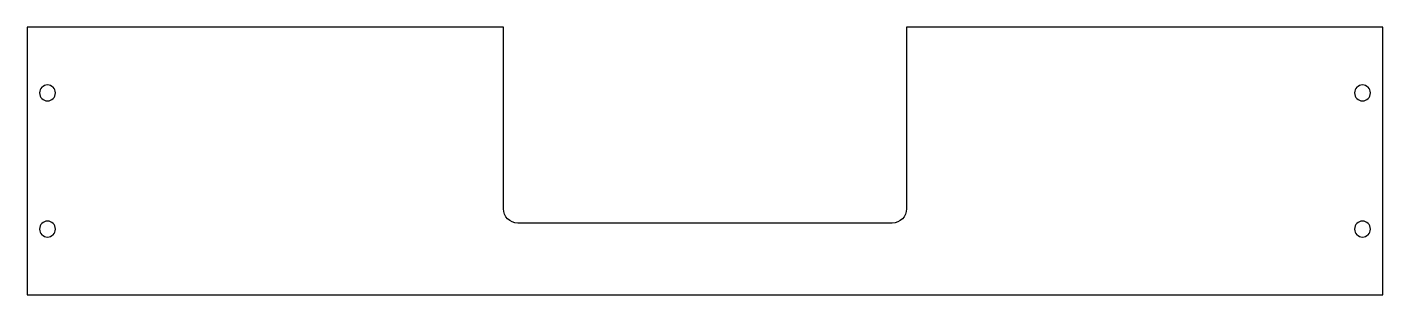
# Model space of a CAD drawing. Extents: x -7.1 to 4.6, y -10.8 to -8.5.
import ezdxf

# ---------------------------------------------------------------- set-up
doc = ezdxf.new("R2010")
doc.units = 0

msp = doc.modelspace()

# ---------------------------------------------------------------- linework, layer by layer
at = {"layer": 'LAYER_1', "color": 0}
for points in [[(4.62148, -10.788051), (4.62148, -8.465224), (4.621476, -8.465224), (0.487579, -8.465224), (0.487579, -10.04022), (0.485028, -10.065331), (0.477717, -10.08876), (0.466157, -10.109988), (0.450862, -10.128508), (0.432343, -10.143803), (0.411114, -10.155362), (0.387689, -10.162673), (0.362579, -10.165224), (-2.887421, -10.165224), (-2.912531, -10.162673), (-2.935957, -10.155362), (-2.957185, -10.143803), (-2.975705, -10.128508), (-2.991, -10.109988), (-3.002559, -10.08876), (-3.00987, -10.065331), (-3.012421, -10.04022), (-3.012421, -8.465224), (-3.012417, -8.465224), (-7.146323, -8.465224), (-7.146323, -10.788051)], [(-7.146323, -10.788051), (4.62148, -10.788051)]]:
    msp.add_lwpolyline(points, dxfattribs=at)
for points in [[(-6.969157, -9.104984), (-6.955272, -9.103583), (-6.942339, -9.099571), (-6.930638, -9.093217), (-6.920441, -9.084807), (-6.912028, -9.07461), (-6.905673, -9.062906), (-6.901661, -9.049976), (-6.90026, -9.036091), (-6.901661, -9.022205), (-6.905673, -9.009272), (-6.912028, -8.997571), (-6.920441, -8.987374), (-6.930638, -8.978961), (-6.942339, -8.972606), (-6.955272, -8.968594), (-6.969157, -8.967193), (-6.983043, -8.968591), (-6.995976, -8.972606), (-7.007677, -8.978957), (-7.017874, -8.98737), (-7.026287, -8.997567), (-7.032642, -9.009268), (-7.036654, -9.022201), (-7.038055, -9.036087), (-7.036654, -9.049972), (-7.032642, -9.062906), (-7.026287, -9.074606), (-7.017874, -9.084803), (-7.007677, -9.093217), (-6.995976, -9.099571), (-6.983043, -9.103583)], [(4.444315, -9.104988), (4.458201, -9.103587), (4.471134, -9.099575), (4.482835, -9.09322), (4.493031, -9.084807), (4.501445, -9.07461), (4.507799, -9.062906), (4.511811, -9.049976), (4.513213, -9.036091), (4.511811, -9.022205), (4.507799, -9.009272), (4.501445, -8.997571), (4.493031, -8.987374), (4.482835, -8.978961), (4.471134, -8.972606), (4.458201, -8.968594), (4.444315, -8.967193), (4.430429, -8.968591), (4.417496, -8.972606), (4.405795, -8.978957), (4.395598, -8.98737), (4.387185, -8.997567), (4.380831, -9.009268), (4.376819, -9.022201), (4.375417, -9.036087), (4.376819, -9.049972), (4.380831, -9.062906), (4.387185, -9.074606), (4.395598, -9.084803), (4.405795, -9.093217), (4.417496, -9.099571), (4.430429, -9.103583), (4.444315, -9.104984)], [(-6.969157, -10.286083), (-6.955272, -10.284681), (-6.942339, -10.280669), (-6.930638, -10.274315), (-6.920441, -10.265906), (-6.912028, -10.255709), (-6.905673, -10.244004), (-6.901661, -10.231075), (-6.90026, -10.217189), (-6.901661, -10.203303), (-6.905673, -10.19037), (-6.912028, -10.178669), (-6.920441, -10.168472), (-6.930638, -10.160059), (-6.942339, -10.153705), (-6.955272, -10.149693), (-6.969157, -10.148291), (-6.983043, -10.149689), (-6.995976, -10.153705), (-7.007677, -10.160055), (-7.017874, -10.168469), (-7.026287, -10.178665), (-7.032642, -10.190366), (-7.036654, -10.203299), (-7.038055, -10.217185), (-7.036654, -10.231071), (-7.032642, -10.244004), (-7.026287, -10.255705), (-7.017874, -10.265902), (-7.007677, -10.274315), (-6.995976, -10.280669), (-6.983043, -10.284681)], [(4.444315, -10.286087), (4.458201, -10.284685), (4.471134, -10.280673), (4.482835, -10.274319), (4.493031, -10.265906), (4.501445, -10.255709), (4.507799, -10.244004), (4.511811, -10.231075), (4.513213, -10.217189), (4.511811, -10.203303), (4.507799, -10.19037), (4.501445, -10.178669), (4.493031, -10.168472), (4.482835, -10.160059), (4.471134, -10.153705), (4.458201, -10.149693), (4.444315, -10.148291), (4.430429, -10.149689), (4.417496, -10.153705), (4.405795, -10.160055), (4.395598, -10.168469), (4.387185, -10.178665), (4.380831, -10.190366), (4.376819, -10.203299), (4.375417, -10.217185), (4.376819, -10.231071), (4.380831, -10.244004), (4.387185, -10.255705), (4.395598, -10.265902), (4.405795, -10.274315), (4.417496, -10.280669), (4.430429, -10.284681), (4.444315, -10.286083)]]:
    msp.add_lwpolyline(points, close=True, dxfattribs=at)

doc.saveas('drawing.dxf')
